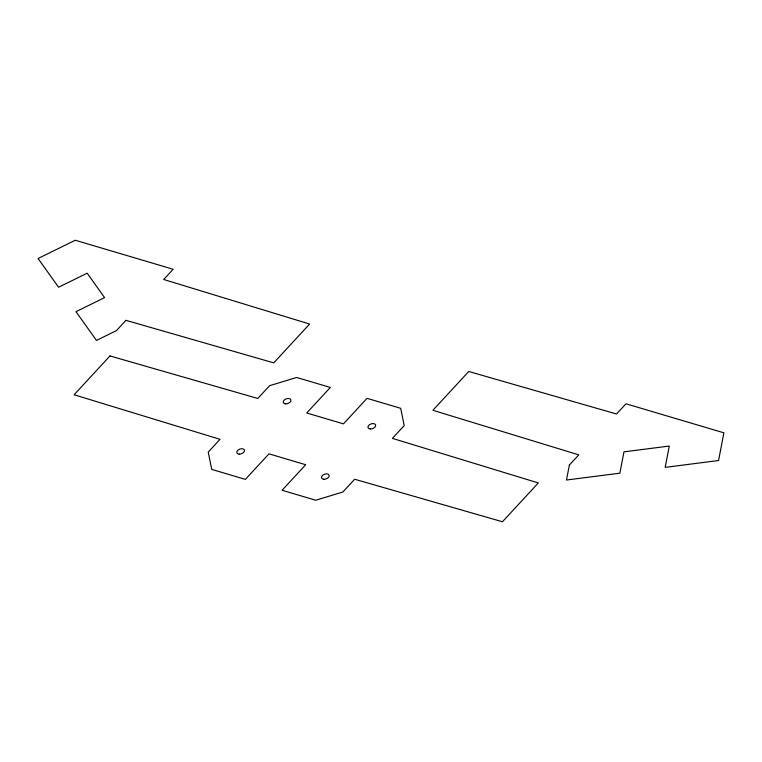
<?xml version="1.0" encoding="UTF-8"?>
<svg xmlns="http://www.w3.org/2000/svg" width="762" height="762" viewBox="0 0 762 762"><rect width="100%" height="100%" fill="white"/><g stroke="black" fill="none" stroke-linecap="round" stroke-linejoin="round"><path stroke-width="1.14" d="M569.366 465.077L566.48 480.022L619.849 473.183L623.964 451.856L669.303 446.046L665.188 467.363L718.556 460.524L723.9 432.826L625.993 403.793L616.553 414.004L468.754 371.485L432.892 410.299L578.796 454.866L569.366 465.077M125.949 320.335L116.51 330.556L96.469 340.414L75.981 311.668L104.575 297.609L87.173 273.187L58.579 287.245L38.1 258.508L75.238 240.24L173.136 269.262L163.697 279.483L309.61 324.05L273.748 362.864L125.949 320.335M109.985 355.94L74.124 394.764L220.028 439.322L208.236 452.095L211.731 469.402L245.383 479.374L268.986 453.838L305.695 464.725L282.102 490.261L315.754 500.243L342.852 492.014L354.654 479.241L502.453 521.76L538.315 482.946L392.411 438.379L404.203 425.615L400.707 408.308L367.055 398.335L343.452 423.872L306.743 412.985L330.337 387.448L296.685 377.466L269.586 385.696L257.785 398.469L109.985 355.94M370.313 428.977A4.02 2.477 -20.3 0 0 375.628 425.11A4.02 2.477 -20.3 0 0 369.456 424.739A4.02 2.477 -20.3 0 0 370.313 428.977M285.607 403.86A4.02 2.477 -20.3 0 0 290.922 399.993A4.02 2.477 -20.3 0 0 284.75 399.621A4.02 2.477 -20.3 0 0 285.607 403.86M239.154 454.133A4.02 2.477 -20.3 0 0 244.469 450.266A4.02 2.477 -20.3 0 0 238.296 449.894A4.02 2.477 -20.3 0 0 239.154 454.133M323.86 479.25A4.02 2.477 -20.3 0 0 329.174 475.383A4.02 2.477 -20.3 0 0 323.002 475.012A4.02 2.477 -20.3 0 0 323.86 479.25"/></g></svg>
